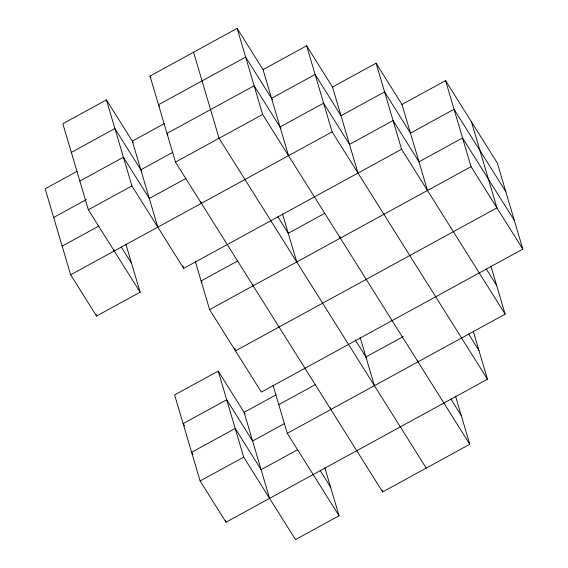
<?xml version="1.0" encoding="UTF-8"?>
<svg xmlns="http://www.w3.org/2000/svg" width="568" height="568" viewBox="0 0 568 568"><rect width="100%" height="100%" fill="white"/><g stroke="black" fill="none" stroke-linecap="round" stroke-linejoin="round"><path stroke-width="0.85" d="M133.26 142.611L106.422 99.883L62.849 123.71L88.338 209.755L140.126 292.215L96.546 316.042L70.652 274.813L45.163 188.768L77.07 171.323M455.543 396.208L469.786 444.29L382.633 491.945L175.484 162.1L150.002 76.055L237.154 28.4L263.048 69.63L288.53 155.675M71.341 152.387L114.921 128.56L141.751 171.295M164.223 123.668L132.316 141.112L157.805 227.157M263.048 69.63L306.621 45.802L332.514 87.032L358.003 173.077M79.84 181.071L123.412 157.244L149.306 198.473L185.885 178.48M53.662 217.445L86.343 199.574M140.814 169.797L172.715 152.352M271.539 98.314L315.119 74.486L341.013 115.716L384.586 91.888L410.479 133.118L454.052 109.29L505.839 191.757M88.338 209.755L131.911 185.928L106.422 99.883M175.484 162.1L262.636 114.445L237.154 28.4M332.514 87.032L376.087 63.211L401.981 104.441L427.47 190.486M62.16 246.129L98.733 226.128M280.038 126.991L323.611 103.17L349.505 144.4L393.084 120.572L418.978 161.802L462.551 137.974L514.338 220.434M70.652 274.813L332.11 131.847L306.621 45.802M401.981 104.441L445.56 80.613L497.348 163.073L522.837 249.118L261.379 392.083L209.592 309.617L195.349 261.536M131.911 185.928L183.698 268.387L401.576 149.249L376.087 63.211M237.665 260.939L201.093 280.94L202.038 282.438M324.818 213.284L288.246 233.285L277.887 216.791M209.592 309.617L471.05 166.658L445.56 80.613M245.042 413.823L218.211 371.096L174.632 394.923L200.121 480.968L226.014 522.198L487.472 379.232L473.229 331.151M276.005 394.881L244.105 412.325L269.594 498.37M278.774 404.629L315.346 384.635M365.927 356.974L403.28 336.554M284.504 423.565L252.597 441.009L226.703 399.773L183.13 423.6L184.543 425.851M200.121 480.968L243.7 457.141L218.211 371.096M243.7 457.141L295.488 539.6L339.06 515.772L287.273 433.313L505.151 314.175L490.908 266.094M297.667 449.693L261.095 469.686L235.202 428.457L191.629 452.284L193.035 454.535M471.05 166.658L522.837 249.118M486.3 269.005L496.659 285.491M401.576 149.249L505.151 314.175M468.614 334.062L478.973 350.555M332.11 131.847L487.472 379.232M272.484 99.812L245.646 57.084L158.493 104.732L159.438 106.237M280.975 128.496L254.144 85.761L166.992 133.416L167.929 134.914M450.935 399.119L461.294 415.613M262.636 114.445L469.786 444.29M355.099 339.735L366.871 358.472M426.213 468.117L219.063 138.272L193.574 52.228M150.002 76.055L150.939 77.553M320.21 470.602L330.562 487.088M121.268 247.037L131.627 263.531M471.454 121.843L496.943 207.888L235.486 350.846L234.733 348.319M417.501 360.14L417.998 361.83M339.82 236.451L340.317 238.134M360.183 337.577L374.426 385.658M382.136 490.262L382.633 491.945M282.502 213.88L296.744 261.962M330.349 407.796L330.846 409.485M324.818 467.691L339.06 515.772M252.668 284.106L253.165 285.789M273.031 385.225L287.273 433.313M200.88 201.64L201.377 203.33M182.946 265.859L183.698 268.387M225.517 520.508L226.014 522.198M125.883 244.133L140.126 292.215M113.728 249.295L114.232 250.985M96.049 314.352L96.546 316.042"/></g></svg>
